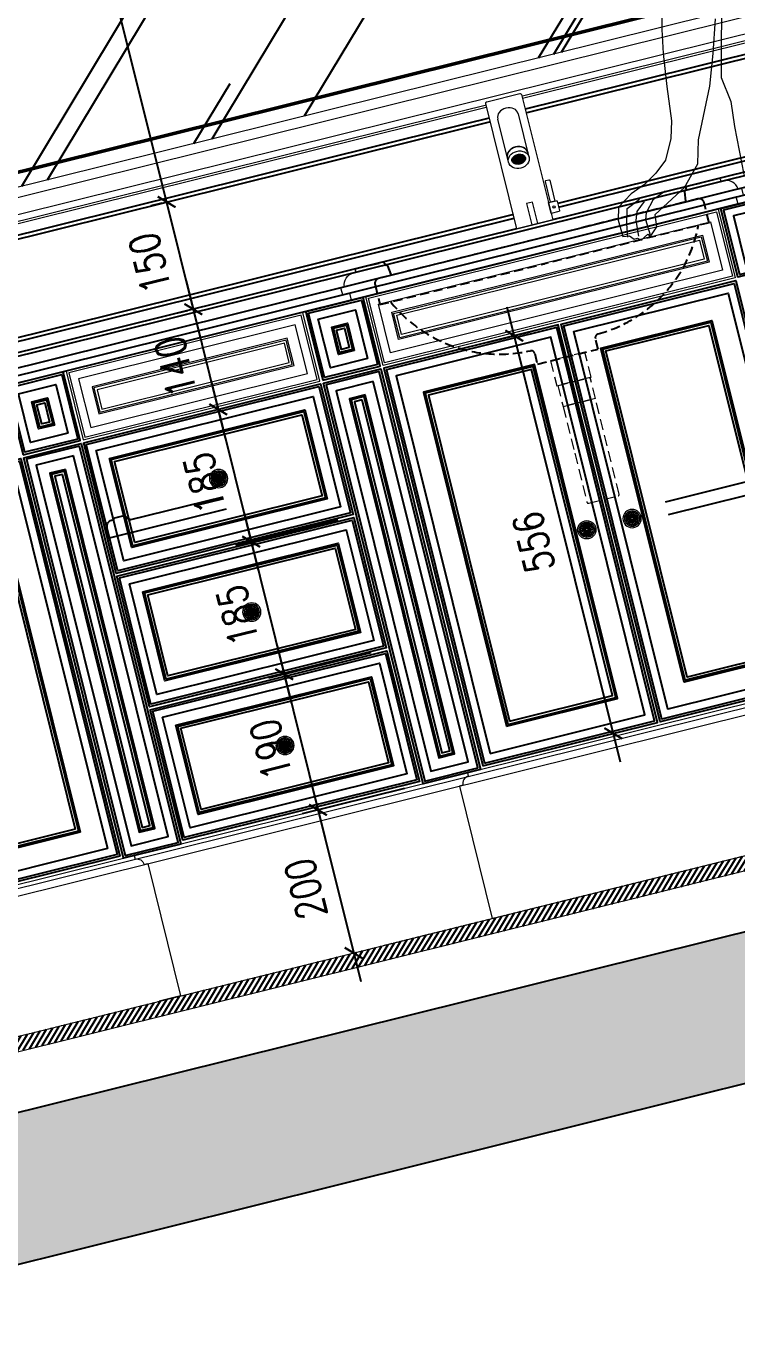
# Model space of a CAD drawing. Header units: inches. Extents: x 252212 to 296477, y 417293 to 492071.
# Drawn here: x 283687 to 284651, y 475474 to 477243 of the extents above; entities that cross this region are included whole.
import ezdxf

# ---------------------------------------------------------------- set-up
doc = ezdxf.new("R2010")
doc.units = ezdxf.units.IN
doc.header["$MEASUREMENT"] = 0
doc.set_wipeout_variables(frame=1)
for name, pattern in [('DASHED', [0.75, 0.5, -0.25]), ('DASHED2', [0.375, 0.25, -0.125]), ('HIDDEN', [0.375, 0.25, -0.125])]:
    doc.linetypes.add(name, pattern=pattern)
for name, color, linetype, lineweight in [('1', 1, 'Continuous', 50), ('A-Dim-ID', 9, 'Continuous', 20), ('CQ Marble', 6, 'Continuous', 0), ('Marble', 6, 'Continuous', 0), ('Sanitary', 9, 'Continuous', 0)]:
    doc.layers.add(name, color=color, linetype=linetype, lineweight=lineweight)
for name, color, linetype in [('8', 8, 'Continuous'), ('A-Hidden', 8, 'HIDDEN'), ('Layer3', 7, 'Continuous'), ('Layer6', 6, 'Continuous'), ('Layer7', 8, 'Continuous'), ('MARBLE 2', 6, 'Continuous'), ('MARBLE HATCH', 251, 'Continuous'), ('SANITARY WARES', 212, 'Continuous'), ('Stainless steel', 253, 'Continuous'), ('WOOD', 23, 'Continuous')]:
    doc.layers.add(name, color=color, linetype=linetype)
doc.styles.add('ST9', font='romans.shx', dxfattribs={"width": 0.8})
doc.dimstyles.new('DIM-20', dxfattribs={"dimscale": 1000, "dimtxt": 0.044, "dimasz": 0.035, "dimexe": 0.022, "dimexo": 0.022, "dimgap": 0.022, "dimtad": 1, "dimdec": 0, "dimzin": 0, "dimdsep": 46, "dimtxsty": 'ST9', "dimblk1": 'ARCHTICK', "dimblk2": 'ARCHTICK', "dimsah": 1, "dimcen": 0.088, "dimdle": 0.04, "dimclrd": 256, "dimclre": 256, "dimclrt": 3, "dimadec": 0, "dimazin": 0, "dimtfac": 1, "dimtdec": 0, "dimtix": 1, "dimtofl": 0, "dimtmove": 1, "dimatfit": 3, "dimldrblk": 'CLOSED', "dimfxl": 1, "dimtolj": 1, "dimtzin": 0, "dimarcsym": 0})

# ---------------------------------------------------------------- blocks, each defined once
blk = doc.blocks.new('GF-11_SEC B')
at = {"layer": 'Layer7', "ltscale": 300}
h = blk.add_hatch(dxfattribs=at)
h.set_pattern_fill('AR-CONC', color=256, scale=10, style=0)
h.set_pattern_definition([(130, (22218.07, 5882.544), (-71.726, -6.2752), [7.5, -82.5]), (185, (22218.07, 5882.544), (13.87513, 75.2192), [6, -66]), (79.5486, (22212.094, 5882.02), (-57.85094, 68.94395), [6.374, -70.1142]), (133.8158, (22218.07, 5902.54), (-106.7241, -16.5519), [11.25, -123.75]), (83.3644, (22209.18, 5901.16), (-93.4663, 97.4118), [9.561, -105.1713]), (188.8158, (22218.07, 5902.54), (-93.4662, 97.4119), [9, -99]), (159, (22208.07, 5897.544), (-59.6907, -40.2619), [7.5, -82.5]), (214, (22208.07, 5897.544), (-24.33153, 72.515), [6, -66]), (108.5486, (22203.1, 5894.19), (-84.02226, 32.25305), [6.374, -70.1142]), (142.5, (22218.07, 5882.544), (-1.215986, 33.289385), [0, -65.2, 0, -67, 0, -66.25]), (172.5, (22218.07, 5882.544), (-26.30695, 39.44117), [0, -38.2, 0, -63.7, 0, -25.25]), (212.5, (22240.37, 5882.544), (-53.38224, -2.25549), [0, -25, 0, -78, 0, -103.5]), (222.5, (22250.37, 5882.544), (-58.31862, 10.0105), [0, -32.5, 0, -51.8, 0, -73.5])])
h.paths.add_polyline_path([(18072.8, 2028.2), (18072.8, 1778.2), (22068.1, 1778.2), (22068.1, 2028.2)])
h.paths.add_polyline_path([(18072.8, -2471.8), (18072.8, -2671.8), (22068.1, -2671.8), (22068.1, -2471.8)])
at = {"layer": 'CQ Marble'}
for p, q in [((22072.8, -2371.8), (18422.8, -2371.8)), ((22072.8, -2391.8), (18422.8, -2391.8))]:
    blk.add_line(p, q, dxfattribs=at)
at = {"layer": 'Layer3'}
for p, q in [((22072.8, -2471.8), (18072.8, -2471.8)), ((22072.8, -2671.8), (18072.8, -2671.8))]:
    blk.add_line(p, q, dxfattribs=at)
blk = doc.blocks.new('Pe28')
at = {"lineweight": 0}
for points in [[(-0.3657, 1.3588), (-0.3764, 1.319), (-0.3834, 1.2812), (-0.391, 1.2276), (-0.3968, 1.1718), (-0.4047, 1.1441), (-0.4215, 1.1121), (-0.4418, 1.0957), (-0.4642, 1.0821), (-0.4888, 1.0729), (-0.514, 1.0566), (-0.5195, 1.0365), (-0.5185, 1.0088), (-0.5082, 1.0074), (-0.502, 1.0002), (-0.4962, 1.0006), (-0.4913, 0.9957), (-0.4783, 1.0027), (-0.4757, 0.9977), (-0.4613, 1.0106), (-0.4593, 1.0306), (-0.4028, 1.0619), (-0.3721, 1.0938), (-0.3618, 1.1313), (-0.3232, 1.2114), (-0.3049, 1.2612), (-0.2875, 1.3152)], [(-0.2753, 1.3258), (-0.291, 1.2647), (-0.3017, 1.2206), (-0.2962, 1.1791), (-0.3002, 1.138), (-0.3044, 1.0589)], [(-0.5108, 1.006), (-0.5076, 1.0275), (-0.5011, 1.0512), (-0.4778, 1.0608)], [(-0.4748, 1.0004), (-0.4763, 1.0259), (-0.4721, 1.0375), (-0.4559, 1.0556), (-0.4344, 1.0644)], [(-0.4935, 1.0032), (-0.4915, 1.0287), (-0.4864, 1.0425), (-0.4711, 1.0557)]]:
    blk.add_lwpolyline(points, dxfattribs=at)
blk = doc.blocks.new('_ARCHTICK')
at = {"color": 0, "linetype": 'ByBlock', "const_width": 0.15}
blk.add_lwpolyline([(-0.5, -0.5), (0.5, 0.5)], dxfattribs=at)
blk = doc.blocks.new('*D131')
at = {"layer": 'A-Dim-ID', "lineweight": -2, "transparency": 16777216}
blk.add_line((283904.5, 476897.4), (283957.6, 476683.9), dxfattribs=at)
at = {"layer": 'Defpoints', "color": 0, "transparency": 16777216}
for p in [(283914.2, 476858.6, 0), (283948, 476722.7, 0), (283948, 476722.7)]:
    blk.add_point(p, dxfattribs=at)
at = {"layer": 'A-Dim-ID', "lineweight": -2, "transparency": 16777216, "xscale": 20, "yscale": 20, "zscale": 20}
for p, rotation in [((283914.2, 476858.6), 103.9714232829857), ((283948, 476722.7), 283.9714232829857)]:
    blk.add_blockref('_ARCHTICK', p, dxfattribs=dict(at, rotation=rotation))
at = {"layer": 'A-Dim-ID', "color": 3, "transparency": 16777216, "insert": (283890.3, 476780.5), "char_height": 40, "attachment_point": 5, "rotation": 103.9714, "style": 'ST9'}
blk.add_mtext('\\A1;140', dxfattribs=at)
blk = doc.blocks.new('_CLOSED')
at = {"color": 0, "linetype": 'ByBlock'}
for p, q in [((-1, 0.167), (0, 0)), ((-1, 0.167), (-1, -0.167)), ((0, 0), (-1, -0.167)), ((0, 0), (-1, 0))]:
    blk.add_line(p, q, dxfattribs=at)
blk = doc.blocks.new('*D132')
at = {"layer": 'A-Dim-ID', "lineweight": -2, "transparency": 16777216}
for p, q in [((283923.8, 476819.8), (283868.3, 477043)), ((283870, 477002.2), (283856.6, 476998.9)), ((283906.2, 476856.6), (283892.8, 476853.3))]:
    blk.add_line(p, q, dxfattribs=at)
at = {"layer": 'Defpoints', "color": 0, "transparency": 16777216}
for p in [(283878, 477004.2), (283891.3, 477007.5, 0), (283927.5, 476861.9, 0)]:
    blk.add_point(p, dxfattribs=at)
at = {"layer": 'A-Dim-ID', "lineweight": -2, "transparency": 16777216, "xscale": 20, "yscale": 20, "zscale": 20}
for p, rotation in [((283878, 477004.2), 103.9714232829857), ((283914.2, 476858.6), 283.9714232829857)]:
    blk.add_blockref('_ARCHTICK', p, dxfattribs=dict(at, rotation=rotation))
at = {"layer": 'A-Dim-ID', "color": 3, "transparency": 16777216, "insert": (283855.3, 476921.2), "char_height": 40, "attachment_point": 5, "rotation": 103.9714, "style": 'ST9'}
blk.add_mtext('\\A1;150', dxfattribs=at)
blk = doc.blocks.new('*D133')
at = {"layer": 'A-Dim-ID', "lineweight": -2, "transparency": 16777216}
for p, q in [((283887.6, 476965.4), (283518.2, 478450)), ((283521.5, 478409.6), (283506.5, 478405.9)), ((283871.5, 477002.6), (283856.6, 476998.9))]:
    blk.add_line(p, q, dxfattribs=at)
at = {"layer": 'Defpoints', "color": 0, "transparency": 16777216}
for p in [(283527.9, 478411.2), (283542.8, 478414.9, 0), (283892.9, 477007.9, 0)]:
    blk.add_point(p, dxfattribs=at)
at = {"layer": 'A-Dim-ID', "lineweight": -2, "transparency": 16777216, "xscale": 20, "yscale": 20, "zscale": 20}
for p, rotation in [((283527.9, 478411.2), 103.9714232829857), ((283878, 477004.2), 283.9714232829857)]:
    blk.add_blockref('_ARCHTICK', p, dxfattribs=dict(at, rotation=rotation))
at = {"layer": 'A-Dim-ID', "color": 3, "transparency": 16777216, "insert": (283662.2, 477697.5), "char_height": 40, "attachment_point": 5, "rotation": 103.9714, "style": 'ST9'}
blk.add_mtext('\\A1;1450', dxfattribs=at)
blk = doc.blocks.new('FOSTER ELEV')
at = {"layer": 'SANITARY WARES', "color": 8, "linetype": 'DASHED2', "ltscale": 50}
for p, q in [((-229.9, 55), (-212.7, 55)), ((230, 55), (212.7, 55)), ((-210.7, 53), (-210.7, 50.4)), ((-210.7, 50.4), (-209.4, 50.4)), ((-207.5, 48.7), (-205.7, 35)), ((207.5, 48.7), (205.7, 35)), ((210.7, 50.4), (209.5, 50.4)), ((210.7, 53), (210.7, 50.4)), ((230, 0), (0, 0)), ((-230, 0), (0, 0))]:
    blk.add_line(p, q, dxfattribs=at)
for points in [[(230, 0), (230, 28, 0.414214), (223, 35), (-223, 35, 0.414214), (-230, 28), (-230, 0)], [(-215, 0, 0.286909), (-47.3, -110, -0.40788), (-42.4, -115), (-42.4, -130), (42.4, -130), (42.4, -115, -0.407798), (47.3, -110, 0.286833), (215, 0)]]:
    blk.add_lwpolyline(points, format="xyb", dxfattribs=at)
for centre, start, end in [((-212.7, 53), 0, 90), ((212.7, 53), 90, 180), ((-209.4, 48.4), 7.3809, 90), ((209.5, 48.4), 90, 172.6191)]:
    blk.add_arc(centre, 2, start, end, dxfattribs=at)
blk = doc.blocks.new('axor starck electronic front')
at = {"color": 0}
blk.add_wipeout([(8256.4, 4209.1), (8256.5, 4209.6), (8256.6, 4209.9), (8256.8, 4210.3), (8257, 4210.5), (8257.2, 4210.7), (8257.5, 4210.8), (8257.8, 4211), (8258.1, 4211), (8258.4, 4211.1), (8304.4, 4211.1), (8304.7, 4211), (8305.1, 4210.9), (8305.4, 4210.8), (8305.7, 4210.6), (8306, 4210.3), (8306.2, 4210), (8306.3, 4209.7), (8306.4, 4209.4), (8306.4, 4209.1), (8306.4, 4058.1), (8309.4, 4058.1), (8309.4, 4087.1), (8309.5, 4087.4), (8309.6, 4087.7), (8309.8, 4087.9), (8310.1, 4088), (8310.4, 4088.1), (8314.4, 4088.1), (8314.8, 4088), (8315, 4087.9), (8315.2, 4087.7), (8315.3, 4087.5), (8315.4, 4087.1), (8315.4, 4058.1), (8317.4, 4058.1), (8317.9, 4058), (8318.1, 4057.8), (8318.4, 4057.5), (8318.4, 4057.1), (8318.4, 4044.1), (8318.3, 4043.7), (8318.1, 4043.4), (8317.8, 4043.2), (8317.4, 4043.1), (8306.4, 4043.1), (8306.4, 4034.1), (8256.4, 4034.1)], dxfattribs=at)
at = {"layer": 'SANITARY WARES', "lineweight": 0}
h = blk.add_hatch(dxfattribs=at)
h.set_pattern_fill('HONEY', color=256, scale=5)
edge = h.paths.add_edge_path()
edge.add_spline(control_points=[(8272.7, 4125), (8272.7, 4124.6), (8272.7, 4124.2), (8273, 4123.3), (8273.2, 4122.8), (8274, 4121.8), (8274.5, 4121.3), (8275.7, 4120.4), (8276.4, 4120), (8278, 4119.4), (8278.9, 4119.1), (8280.8, 4118.9), (8281.8, 4118.9), (8283.7, 4119.1), (8284.6, 4119.3), (8286.3, 4119.9), (8287, 4120.3), (8288.2, 4121.2), (8288.7, 4121.7), (8289.4, 4122.6), (8289.7, 4123.1), (8290, 4124), (8290.1, 4124.4), (8290.2, 4125.3), (8290.1, 4125.7), (8289.8, 4126.6), (8289.6, 4127.1), (8289, 4128), (8288.6, 4128.4), (8287.5, 4129.3), (8286.9, 4129.7), (8285.4, 4130.4), (8284.6, 4130.6), (8283, 4131), (8282.1, 4131.1), (8280.3, 4131), (8279.4, 4130.9), (8277.8, 4130.5), (8277, 4130.2), (8275.6, 4129.5), (8275, 4129.1), (8274, 4128.2), (8273.7, 4127.7), (8273.1, 4126.8), (8272.9, 4126.3), (8272.7, 4125.6), (8272.7, 4125.3), (8272.7, 4125)], knot_values=[0, 0, 0, 0, 0.239167, 0.239167, 0.53268, 0.53268, 0.826192, 0.826192, 1.119705, 1.119705, 1.413218, 1.413218, 1.706731, 1.706731, 2.000243, 2.000243, 2.293756, 2.293756, 2.568245, 2.568245, 2.839303, 2.839303, 3.110362, 3.110362, 3.381421, 3.381421, 3.652479, 3.652479, 3.923538, 3.923538, 4.194596, 4.194596, 4.465655, 4.465655, 4.736714, 4.736714, 5.007772, 5.007772, 5.278831, 5.278831, 5.54989, 5.54989, 5.820948, 5.820948, 6.092007, 6.092007, 6.283185, 6.283185, 6.283185, 6.283185], degree=3, periodic=0)
for points in [[(8306.4, 4034.1), (8256.4, 4034.1), (8256.4, 4209.1, -0.414214), (8258.4, 4211.1), (8304.4, 4211.1, -0.414214), (8306.4, 4209.1)], [(8310.4, 4088.1), (8314.4, 4088.1, -0.414214), (8315.4, 4087.1), (8315.4, 4058.1), (8309.4, 4058.1), (8309.4, 4087.1, -0.414214)], [(8306.4, 4058.1), (8317.4, 4058.1, -0.414214), (8318.4, 4057.1), (8318.4, 4044.1, -0.414214), (8317.4, 4043.1), (8306.4, 4043.1)]]:
    blk.add_lwpolyline(points, format="xyb", close=True, dxfattribs=at)
for points in [[(8267, 4124.3), (8267, 4184.8)], [(8295.9, 4124.3), (8295.9, 4184.8)]]:
    blk.add_lwpolyline(points, dxfattribs=at)
blk.add_lwpolyline([(8277.4, 4034.1), (8285.4, 4034.1), (8285.4, 4064.1), (8277.4, 4064.1)], close=True, dxfattribs=at)
blk.add_circle((8312.4, 4050.6), 1.5, dxfattribs=at)
for centre in [(8281.4, 4184.8), (8281.4, 4130.6), (8281.4, 4130.2)]:
    blk.add_ellipse(centre, major_axis=(-14.4, 0), ratio=0.816415, start_param=3.141593, end_param=6.283185, dxfattribs=at)
blk.add_ellipse((8281.4, 4124.3), major_axis=(-14.4, 0), ratio=0.816415, dxfattribs=at)
for points, knots in [([(8272, 4125), (8272, 4124.4), (8272.1, 4123.9), (8272.5, 4122.8), (8272.8, 4122.2), (8273.6, 4121.2), (8274.2, 4120.6), (8275.5, 4119.7), (8276.3, 4119.3), (8278.1, 4118.6), (8279, 4118.4), (8281, 4118.2), (8282, 4118.2), (8283.9, 4118.4), (8284.8, 4118.6), (8286.6, 4119.3), (8287.4, 4119.7), (8288.7, 4120.7), (8289.2, 4121.2), (8290.1, 4122.3), (8290.4, 4122.8), (8290.8, 4123.9), (8290.9, 4124.5), (8290.9, 4125.6), (8290.8, 4126.1), (8290.3, 4127.2), (8290, 4127.8), (8289.2, 4128.9), (8288.6, 4129.4), (8287.2, 4130.3), (8286.5, 4130.7), (8284.7, 4131.4), (8283.8, 4131.6), (8281.8, 4131.8), (8280.8, 4131.8), (8278.9, 4131.5), (8277.9, 4131.3), (8276.2, 4130.7), (8275.4, 4130.2), (8274.1, 4129.3), (8273.6, 4128.7), (8272.7, 4127.6), (8272.4, 4127.1), (8272.1, 4126), (8272, 4125.5), (8272, 4125)], [0, 0, 0, 0, 0.286192, 0.286192, 0.572385, 0.572385, 0.858577, 0.858577, 1.144769, 1.144769, 1.430961, 1.430961, 1.717154, 1.717154, 2.003346, 2.003346, 2.289538, 2.289538, 2.575731, 2.575731, 2.861923, 2.861923, 3.148115, 3.148115, 3.434307, 3.434307, 3.7205, 3.7205, 4.006692, 4.006692, 4.292884, 4.292884, 4.579076, 4.579076, 4.865269, 4.865269, 5.151461, 5.151461, 5.437653, 5.437653, 5.723846, 5.723846, 6.010038, 6.010038, 6.283185, 6.283185, 6.283185, 6.283185]), ([(8272.7, 4125), (8272.7, 4124.6), (8272.7, 4124.2), (8273, 4123.3), (8273.2, 4122.8), (8274, 4121.8), (8274.5, 4121.3), (8275.7, 4120.4), (8276.4, 4120), (8278, 4119.4), (8278.9, 4119.1), (8280.8, 4118.9), (8281.8, 4118.9), (8283.7, 4119.1), (8284.6, 4119.3), (8286.3, 4119.9), (8287, 4120.3), (8288.2, 4121.2), (8288.7, 4121.7), (8289.4, 4122.6), (8289.7, 4123.1), (8290, 4124), (8290.1, 4124.4), (8290.2, 4125.3), (8290.1, 4125.7), (8289.8, 4126.6), (8289.6, 4127.1), (8289, 4128), (8288.6, 4128.4), (8287.5, 4129.3), (8286.9, 4129.7), (8285.4, 4130.4), (8284.6, 4130.6), (8283, 4131), (8282.1, 4131.1), (8280.3, 4131), (8279.4, 4130.9), (8277.8, 4130.5), (8277, 4130.2), (8275.6, 4129.5), (8275, 4129.1), (8274, 4128.2), (8273.7, 4127.7), (8273.1, 4126.8), (8272.9, 4126.3), (8272.7, 4125.6), (8272.7, 4125.3), (8272.7, 4125)], [0, 0, 0, 0, 0.239167, 0.239167, 0.53268, 0.53268, 0.826192, 0.826192, 1.119705, 1.119705, 1.413218, 1.413218, 1.706731, 1.706731, 2.000243, 2.000243, 2.293756, 2.293756, 2.568245, 2.568245, 2.839303, 2.839303, 3.110362, 3.110362, 3.381421, 3.381421, 3.652479, 3.652479, 3.923538, 3.923538, 4.194596, 4.194596, 4.465655, 4.465655, 4.736714, 4.736714, 5.007772, 5.007772, 5.278831, 5.278831, 5.54989, 5.54989, 5.820948, 5.820948, 6.092007, 6.092007, 6.283185, 6.283185, 6.283185, 6.283185])]:
    blk.add_open_spline(points, degree=3, knots=knots, dxfattribs=at)
blk = doc.blocks.new('bottle trap')
at = {"layer": 'Sanitary', "linetype": 'DASHED', "ltscale": 30, "elevation": 0}
for points in [[(46920, 47490.3), (46920, 47525.3), (46872, 47525.3), (46872, 47490.3)], [(46918.5, 47490.3), (46873.5, 47490.3), (46873.5, 47460.9), (46918.5, 47460.9)]]:
    blk.add_lwpolyline(points, close=True, dxfattribs=at)
blk.add_lwpolyline([(46873.5, 47395.8), (46873.5, 47327.3, 0.414214), (46875.5, 47325.3), (46916.5, 47325.3, 0.414214), (46918.5, 47327.3), (46918.5, 47460.9), (46873.5, 47460.9), (46873.5, 47395.8)], format="xyb", dxfattribs=at)
blk = doc.blocks.new('bouton1')
at = {"color": 0, "lineweight": 0}
for radius in [19, 16, 2.5]:
    blk.add_circle((10930.9, -820.2), radius, dxfattribs=at)
for centre, start, end in [((10931.7, -803.3), 208.4037, 259.5963), ((10915.1, -826.1), 28.4037, 79.5963), ((10936.8, -804.4), 190.4037, 241.5963), ((10914, -821), 10.4037, 61.5963), ((10941.4, -807), 172.4037, 223.5963), ((10914.6, -815.7), 352.4037, 43.5963), ((10945, -810.9), 154.4037, 205.5963), ((10916.8, -810.9), 334.4037, 25.5963), ((10947.1, -815.7), 136.4037, 187.5963), ((10920.3, -807), 316.4037, 7.5963), ((10947.7, -821), 118.4037, 169.5963), ((10924.9, -804.4), 298.4037, 349.5963), ((10946.6, -826.1), 100.4037, 151.5963), ((10930.1, -803.3), 280.4037, 331.5963), ((10921.6, -834.3), 64.4037, 115.5963), ((10921.6, -806.1), 244.4037, 295.5963), ((10917.7, -830.7), 46.4037, 97.5963), ((10926.4, -803.9), 226.4037, 277.5963), ((10926.4, -836.4), 82.4037, 133.5963), ((10917.7, -809.6), 262.4037, 313.5963), ((10915.1, -814.2), 280.4037, 331.5963), ((10931.7, -837), 100.4037, 151.5963), ((10914, -819.4), 298.4037, 349.5963), ((10936.8, -835.9), 118.4037, 169.5963), ((10941.4, -833.3), 136.4037, 187.5963), ((10914.6, -824.6), 316.4037, 7.5963), ((10945, -829.4), 154.4037, 205.5963), ((10916.8, -829.4), 334.4037, 25.5963), ((10947.1, -824.6), 172.4037, 223.5963), ((10920.3, -833.3), 352.4037, 43.5963), ((10924.9, -835.9), 10.4037, 61.5963), ((10947.7, -819.4), 190.4037, 241.5963), ((10930.1, -837), 28.4037, 79.5963), ((10946.6, -814.2), 208.4037, 259.5963), ((10944, -830.7), 82.4037, 133.5963), ((10935.3, -803.9), 262.4037, 313.5963), ((10935.3, -836.4), 46.4037, 97.5963), ((10944, -809.6), 226.4037, 277.5963), ((10940.1, -834.3), 64.4037, 115.5963), ((10940.1, -806.1), 244.4037, 295.5963)]:
    blk.add_arc(centre, 15.6, start, end, dxfattribs=at)
blk = doc.blocks.new('*D208')
at = {"layer": 'A-Dim-ID', "lineweight": -2, "ltscale": 0.1, "transparency": 16777216}
for p, q in [((283938.3, 476761.6), (284002.3, 476504.5)), ((284110, 476572.5), (283971.3, 476538))]:
    blk.add_line(p, q, dxfattribs=at)
at = {"layer": 'Defpoints', "color": 0, "ltscale": 0.1, "transparency": 16777216}
for p in [(283948, 476722.7, 0), (284131.3, 476577.9, 0), (283992.6, 476543.3)]:
    blk.add_point(p, dxfattribs=at)
at = {"layer": 'A-Dim-ID', "lineweight": -2, "ltscale": 0.1, "transparency": 16777216, "xscale": 20, "yscale": 20, "zscale": 20}
for p, rotation in [((283948, 476722.7), 103.9714232829857), ((283992.6, 476543.3), 283.9714232829857)]:
    blk.add_blockref('_ARCHTICK', p, dxfattribs=dict(at, rotation=rotation))
at = {"layer": 'A-Dim-ID', "color": 3, "ltscale": 0.1, "transparency": 16777216, "insert": (283929.5, 476622.9), "char_height": 40, "attachment_point": 5, "rotation": 103.9714, "style": 'ST9'}
blk.add_mtext('\\A1;185', dxfattribs=at)
blk = doc.blocks.new('*D209')
at = {"layer": 'A-Dim-ID', "lineweight": -2, "ltscale": 0.1, "transparency": 16777216}
for p, q in [((284110, 476572.5), (283971.3, 476538)), ((283983, 476582.2), (284047, 476324.5)), ((284154.8, 476392.6), (284016, 476358.1))]:
    blk.add_line(p, q, dxfattribs=at)
at = {"layer": 'Defpoints', "color": 0, "ltscale": 0.1, "transparency": 16777216}
for p in [(284131.3, 476577.9, 0), (284176.1, 476397.9, 0), (284037.4, 476363.4)]:
    blk.add_point(p, dxfattribs=at)
at = {"layer": 'A-Dim-ID', "lineweight": -2, "ltscale": 0.1, "transparency": 16777216, "xscale": 20, "yscale": 20, "zscale": 20}
for p, rotation in [((283992.6, 476543.3), 103.9714232829857), ((284037.4, 476363.4), 283.9714232829857)]:
    blk.add_blockref('_ARCHTICK', p, dxfattribs=dict(at, rotation=rotation))
at = {"layer": 'A-Dim-ID', "color": 3, "ltscale": 0.1, "transparency": 16777216, "insert": (283974.2, 476443.2), "char_height": 40, "attachment_point": 5, "rotation": 103.9714, "style": 'ST9'}
blk.add_mtext('\\A1;185', dxfattribs=at)
blk = doc.blocks.new('*D210')
at = {"layer": 'A-Dim-ID', "lineweight": -2, "ltscale": 0.1, "transparency": 16777216}
for p, q in [((284027.7, 476402.2), (284092.8, 476140.5)), ((284154.8, 476392.6), (284016, 476358.1)), ((284200.6, 476208.5), (284061.8, 476174))]:
    blk.add_line(p, q, dxfattribs=at)
at = {"layer": 'Defpoints', "color": 0, "ltscale": 0.1, "transparency": 16777216}
for p in [(284176.1, 476397.9, 0), (284221.9, 476213.8, 0), (284083.2, 476179.3)]:
    blk.add_point(p, dxfattribs=at)
at = {"layer": 'A-Dim-ID', "lineweight": -2, "ltscale": 0.1, "transparency": 16777216, "xscale": 20, "yscale": 20, "zscale": 20}
for p, rotation in [((284037.4, 476363.4), 103.9714232829857), ((284083.2, 476179.3), 283.9714232829857)]:
    blk.add_blockref('_ARCHTICK', p, dxfattribs=dict(at, rotation=rotation))
at = {"layer": 'A-Dim-ID', "color": 3, "ltscale": 0.1, "transparency": 16777216, "insert": (284019.5, 476261.2), "char_height": 40, "attachment_point": 5, "rotation": 103.9714, "style": 'ST9'}
blk.add_mtext('\\A1;190', dxfattribs=at)
blk = doc.blocks.new('*D211')
at = {"layer": 'A-Dim-ID', "lineweight": -2, "ltscale": 0.1, "transparency": 16777216}
for p, q in [((284073.5, 476218.1), (284141.1, 475946.4)), ((284200.6, 476208.5), (284061.8, 476174))]:
    blk.add_line(p, q, dxfattribs=at)
at = {"layer": 'Defpoints', "color": 0, "ltscale": 0.1, "transparency": 16777216}
for p in [(284221.9, 476213.8, 0), (284131.5, 475985.2, 0), (284131.5, 475985.2)]:
    blk.add_point(p, dxfattribs=at)
at = {"layer": 'A-Dim-ID', "lineweight": -2, "ltscale": 0.1, "transparency": 16777216, "xscale": 20, "yscale": 20, "zscale": 20}
for p, rotation in [((284083.2, 476179.3), 103.9714232829857), ((284131.5, 475985.2), 283.9714232829857)]:
    blk.add_blockref('_ARCHTICK', p, dxfattribs=dict(at, rotation=rotation))
at = {"layer": 'A-Dim-ID', "color": 3, "ltscale": 0.1, "transparency": 16777216, "insert": (284066.6, 476072.1), "char_height": 40, "attachment_point": 5, "rotation": 103.9714, "style": 'ST9'}
blk.add_mtext('\\A1;200', dxfattribs=at)
blk = doc.blocks.new('*D212')
at = {"layer": 'A-Dim-ID', "lineweight": -2, "ltscale": 0.1, "transparency": 16777216}
for p, q in [((284493.3, 476244.2), (284339.7, 476861.4)), ((284312.1, 476813.3), (284370.7, 476827.9)), ((284446.3, 476273.8), (284505, 476288.4))]:
    blk.add_line(p, q, dxfattribs=at)
at = {"layer": 'Defpoints', "color": 0, "ltscale": 0.1, "transparency": 16777216}
for p in [(284349.4, 476822.6), (284290.7, 476808, 0), (284425, 476268.5, 0)]:
    blk.add_point(p, dxfattribs=at)
at = {"layer": 'A-Dim-ID', "lineweight": -2, "ltscale": 0.1, "transparency": 16777216, "xscale": 20, "yscale": 20, "zscale": 20}
for p, rotation in [((284349.4, 476822.6), 103.9714232829857), ((284483.6, 476283.1), 283.9714232829857)]:
    blk.add_blockref('_ARCHTICK', p, dxfattribs=dict(at, rotation=rotation))
at = {"layer": 'A-Dim-ID', "color": 3, "ltscale": 0.1, "transparency": 16777216, "insert": (284375.7, 476542.7), "char_height": 40, "attachment_point": 5, "rotation": 103.9714, "style": 'ST9'}
blk.add_mtext('\\A1;556', dxfattribs=at)

msp = doc.modelspace()

# ---------------------------------------------------------------- hatches: boundary and pattern name
at = {"layer": '8', "ltscale": 10}
h = msp.add_hatch(dxfattribs=at)
h.set_pattern_fill('AR-RROOF', color=256, scale=10, angle=58.9714, style=0)
h.set_pattern_definition([(58.971423, (204765.7, -75521.76), (70.38692, 609.76973), [3810, -508, 1270, -254]), (58.97142, (204831, -75166.8), (-420.40969, -43.52065), [762, -83.82, 1524, -190.5]), (58.971423, (204646.15, -75301.64), (534.997874, 1219.52907), [2032, -355.6, 1016, -254])])
h.paths.add_polyline_path([(285491.7, 478850.8), (282508.5, 478109), (282830.7, 476813.9), (285813.9, 477555.7)])
at = {"layer": 'Layer7'}
h = msp.add_hatch(dxfattribs=at)
h.set_pattern_fill('ANSI31', color=256, scale=50, style=0)
h.set_pattern_definition([(58.971423, (267298.097, 421393.654), (-5.3556895, 3.22165956), [])])
h.paths.add_polyline_path([(282724.2, 475635.1), (286266.2, 476516.4), (286271, 476496.9), (282729, 475615.7)])

# ---------------------------------------------------------------- linework, layer by layer
at = {"color": 6, "ltscale": 0.1}
msp.add_line((286010.1, 477380.1, 0), (282739.8, 476566.4, 0), dxfattribs=at)
at = {"color": 6, "ltscale": 0.1, "elevation": 0}
for points in [[(284730.3, 476921.5), (284652.7, 476902.2), (284629.5, 476995.4), (284707.1, 477014.7)], [(284784, 476357.8), (284547.2, 476298.9), (284413, 476838.4), (284649.8, 476897.4)], [(284089.8, 476762.2), (284167.5, 476781.5), (284144.3, 476874.6), (284066.7, 476855.3)], [(284306.6, 476239), (284543.4, 476297.9), (284409.1, 476837.5), (284172.3, 476778.6)], [(284723.4, 476394.3), (284583.7, 476359.5), (284473.6, 476802), (284613.3, 476836.7)], [(284125.6, 476806.7), (284115, 476804), (284108.5, 476830.2), (284119.1, 476832.8)], [(283683.4, 476661), (283761, 476680.4), (283737.9, 476773.5), (283660.2, 476754.2)], [(284090.8, 476758.3), (284168.4, 476777.6), (284303.7, 476234.2), (284226, 476214.9)], [(284343, 476299.7), (284482.7, 476334.4), (284372.6, 476776.8), (284233, 476742.1)], [(283765.7, 476677.4), (284086.7, 476757.3), (284130.8, 476580.1), (283809.8, 476500.2)], [(283719.2, 476705.5), (283708.6, 476702.9), (283702.1, 476729), (283712.7, 476731.7)], [(284143.3, 476735.7), (284132.7, 476733.1), (284251.2, 476256.7), (284261.8, 476259.3)], [(283807.3, 476652.2), (284061.5, 476715.4), (284088.9, 476605.3), (283834.7, 476542)], [(283684.4, 476657.2), (283762, 476676.5), (283897.2, 476133), (283819.6, 476113.7)], [(283814.7, 476116.6), (283577.9, 476057.7), (283443.7, 476597.3), (283680.5, 476656.2)], [(283736.8, 476634.6), (283726.2, 476632), (283844.7, 476155.6), (283855.4, 476158.2)], [(283754.1, 476153.1), (283614.4, 476118.4), (283504.3, 476560.8), (283644, 476595.6)], [(283810.7, 476496.4), (284131.7, 476576.2), (284175.8, 476399.1), (283854.8, 476319.2)], [(283852.4, 476471.1), (284106.6, 476534.4), (284134, 476424.2), (283879.8, 476361)], [(283855.8, 476315.3), (284176.8, 476395.2), (284220.9, 476218), (283899.8, 476138.2)], [(283897.4, 476290.1), (284151.6, 476353.3), (284179, 476243.2), (283924.8, 476180)]]:
    msp.add_lwpolyline(points, close=True, dxfattribs=at)
at = {"color": 8, "ltscale": 0.1, "elevation": 0}
for points in [[(284654.9, 476905.8), (284726.7, 476923.7), (284705, 477011), (284633.1, 476993.2)], [(284662.9, 476919.2), (284713.4, 476931.7), (284696.9, 476997.7), (284646.5, 476985.2)], [(284780.3, 476360), (284549.4, 476302.6), (284416.7, 476836.2), (284647.6, 476893.7)], [(284767, 476368), (284557.5, 476315.9), (284430, 476828.2), (284639.5, 476880.3)], [(284163.8, 476783.7), (284092, 476765.8), (284070.3, 476853.1), (284142.1, 476871)], [(284150.5, 476791.7), (284100.1, 476779.1), (284083.6, 476845.1), (284134.1, 476857.7)], [(284132.3, 476802.6), (284111, 476797.3), (284101.8, 476834.2), (284123.2, 476839.5)], [(284129.9, 476804.1), (284112.4, 476799.7), (284104.2, 476832.7), (284121.7, 476837.1)], [(284730.1, 476390.2), (284579.7, 476352.8), (284466.9, 476806), (284617.3, 476843.4)], [(284727.7, 476391.7), (284581.1, 476355.2), (284469.3, 476804.5), (284615.9, 476841)], [(284308.8, 476242.7), (284539.7, 476300.1), (284406.9, 476833.8), (284176, 476776.4)], [(284316.8, 476256), (284526.3, 476308.2), (284398.9, 476820.5), (284189.3, 476768.3)], [(283757.4, 476682.5), (283685.6, 476664.7), (283663.9, 476752), (283735.7, 476769.9)], [(284166.3, 476774), (284094.5, 476756.1), (284228.2, 476218.5), (284300, 476236.4)], [(284339, 476292.9), (284489.4, 476330.4), (284376.7, 476783.5), (284226.3, 476746.1)], [(284340.5, 476295.4), (284487, 476331.8), (284375.2, 476781.1), (284228.7, 476744.7)], [(283744.1, 476690.6), (283693.6, 476678), (283677.2, 476744), (283727.6, 476756.6)], [(283769.1, 476675.2), (284084.5, 476753.6), (284127.1, 476582.3), (283811.7, 476503.8)], [(284158.2, 476760.6), (284107.8, 476748.1), (284236.2, 476231.8), (284286.7, 476244.4)], [(283725.9, 476701.5), (283704.5, 476696.2), (283695.4, 476733.1), (283716.7, 476738.4)], [(283723.5, 476703), (283706, 476698.6), (283697.8, 476731.6), (283715.3, 476735.9)], [(283782.4, 476667.1), (284076.5, 476740.3), (284113.8, 476590.3), (283819.8, 476517.2)], [(284147.3, 476742.5), (284126, 476737.1), (284247.2, 476250), (284268.5, 476255.3)], [(284145.8, 476740), (284128.4, 476735.7), (284248.6, 476252.4), (284266.1, 476256.8)], [(283800.6, 476656.2), (284065.6, 476722.1), (284095.6, 476601.2), (283830.7, 476535.3)], [(283803, 476654.7), (284064.1, 476719.7), (284093.2, 476602.7), (283832.2, 476537.8)], [(283759.8, 476672.8), (283688, 476655), (283821.8, 476117.4), (283893.6, 476135.2)], [(283811, 476118.9), (283580.2, 476061.4), (283447.4, 476595.1), (283678.3, 476652.5)], [(283751.8, 476659.5), (283701.3, 476647), (283829.8, 476130.7), (283880.2, 476143.2)], [(283797.7, 476126.9), (283588.2, 476074.7), (283460.7, 476587.1), (283670.2, 476639.2)], [(283740.9, 476641.3), (283719.5, 476636), (283840.7, 476148.9), (283862.1, 476154.2)], [(283739.4, 476638.9), (283721.9, 476634.6), (283842.2, 476151.3), (283859.6, 476155.6)], [(283760.8, 476149.1), (283610.4, 476111.7), (283497.6, 476564.8), (283648, 476602.3)], [(283758.4, 476150.5), (283611.8, 476114.1), (283500.1, 476563.4), (283646.6, 476599.8)], [(283814.2, 476494.1), (284129.6, 476572.6), (284172.2, 476401.3), (283856.8, 476322.8)], [(283827.5, 476486.1), (284121.5, 476559.3), (284158.8, 476409.3), (283864.8, 476336.1)], [(283845.7, 476475.2), (284110.6, 476541.1), (284140.7, 476420.2), (283875.7, 476354.3)], [(283848.1, 476473.7), (284109.1, 476538.7), (284138.2, 476421.7), (283877.2, 476356.7)], [(283859.2, 476313.1), (284174.6, 476391.6), (284217.2, 476220.2), (283901.8, 476141.7)], [(283872.5, 476305.1), (284166.6, 476378.2), (284203.9, 476228.2), (283909.8, 476155.1)], [(283890.7, 476294.1), (284155.6, 476360), (284185.7, 476239.2), (283920.8, 476173.3)], [(283893.1, 476292.7), (284154.2, 476357.6), (284183.3, 476240.6), (283922.2, 476175.7)]]:
    msp.add_lwpolyline(points, close=True, dxfattribs=at)
for points in [[(284558.3, 476579.9), (284718.8, 476619.8), (284715.2, 476634.4), (284712.3, 476633.6, 0.414214), (284702.6, 476639.5), (284699.7, 476638.7), (284699.2, 476640.7), (284669.6, 476633.3), (284670.1, 476631.4), (284668.1, 476630.9, -0.414214), (284665.6, 476626.6), (284666.1, 476624.7), (284554.1, 476596.8)], [(283958.8, 476587.3), (283798.3, 476547.4), (283794.6, 476562), (283797.6, 476562.7, -0.414214), (283803.4, 476572.4), (283806.3, 476573.1), (283805.8, 476575.1), (283820.4, 476578.7), (283820.9, 476576.7), (283822.8, 476577.2, 0.414214), (283827.1, 476574.6), (283827.6, 476572.7), (283954.5, 476604.3)]]:
    msp.add_lwpolyline(points, format="xyb", dxfattribs=at)
at = {"layer": '1', "color": 4, "ltscale": 10, "elevation": 0}
msp.add_lwpolyline([(282532.9, 478093.6), (285477.2, 478826.1), (285789.6, 477570.5), (282845.4, 476837.9)], close=True, dxfattribs=at)
at = {"layer": '8', "color": 6, "lineweight": 0, "ltscale": 5}
for p, q in [((282909.7, 475887.3, 0), (286178.2, 476700.6, 0)), ((282924.6, 475885.9, 0), (286180.3, 476695.9, 0)), ((282941.5, 475879.8, 0), (286182.7, 476686.2, 0))]:
    msp.add_line(p, q, dxfattribs=at)
at = {"layer": '8', "color": 6, "lineweight": 0, "ltscale": 5, "elevation": 0}
for points in [[(284300.3, 476233.3), (284285.8, 476229.7), (284287, 476224.9, 0.414214), (284279.7, 476212.8), (284274.9, 476211.5), (284319.5, 476032), (284348.6, 476039.3)], [(283819.6, 476113.7), (283834.1, 476117.3), (283835.3, 476112.5, -0.414214), (283847.5, 476105.2), (283852.3, 476106.4), (283897, 475926.9), (283867.9, 475919.6)]]:
    msp.add_lwpolyline(points, format="xyb", dxfattribs=at)
at = {"layer": 'A-Hidden', "linetype": 'DASHED', "lineweight": 0, "ltscale": 10}
msp.add_line((282243.2, 475515.4, 0), (288788.1, 477143.8, 0), dxfattribs=at)
at = {"layer": 'Layer6'}
for p, q in [((282702.4, 476716.8, 0), (285972.7, 477530.5, 0)), ((282703.6, 476712, 0), (285973.9, 477525.6, 0))]:
    msp.add_line(p, q, dxfattribs=at)
at = {"layer": 'Marble', "elevation": 0}
for points in [[(282450.5, 478143.2), (285526.8, 478908.5), (285872, 477520.9), (282795.8, 476755.5)], [(282508.7, 478108.2), (285491.8, 478850.4), (285813.8, 477555.9), (282830.8, 476813.7)]]:
    msp.add_lwpolyline(points, close=True, dxfattribs=at)
at = {"layer": 'MARBLE 2', "lineweight": 0, "elevation": 0}
for points in [[(284604.3, 476989.1), (284652.8, 477001.2), (284650.4, 477010.9), (284660.1, 477013.3), (284658.2, 477021, 0.344467), (284656.2, 477022.6), (284652.8, 477021.8, 0.399406), (284633.3, 477032.8), (284629.7, 477031.9), (284629.1, 477034.4, 0.344467), (284627.1, 477035.9), (284594.6, 477027.8)], [(284177.3, 476882.9), (284128.8, 476870.8), (284126.4, 476880.5), (284116.7, 476878.1), (284114.7, 476885.8, -0.344467), (284115.7, 476888.1), (284119.1, 476889, -0.399406), (284131.1, 476907.9), (284134.8, 476908.8), (284134.2, 476911.3, -0.344467), (284135.2, 476913.5), (284167.7, 476921.6)]]:
    msp.add_lwpolyline(points, format="xyb", dxfattribs=at)
at = {"layer": 'MARBLE HATCH', "lineweight": 0, "elevation": 0}
for points in [[(282454.2, 478141), (285524.6, 478904.9), (285868.4, 477523.1), (282798, 476759.2)], [(282465.1, 478134.4), (285518, 478894), (285857.5, 477529.6), (282804.5, 476770.1)], [(282492.3, 478118), (285501.6, 478866.7), (285830.2, 477546), (282820.9, 476797.3)]]:
    msp.add_lwpolyline(points, close=True, dxfattribs=at)
at = {"layer": 'WOOD', "color": 6, "lineweight": 0, "elevation": 0}
for points in [[(284625.6, 476994.4), (284648.8, 476901.2), (284171.4, 476782.4), (284148.2, 476875.6)], [(284600.5, 476952.5), (284607, 476926.4), (284196.5, 476824.3), (284190, 476850.4)], [(283741.7, 476774.5), (283764.9, 476681.3), (284085.9, 476761.2), (284062.8, 476854.4)], [(283783.6, 476749.3), (283790.1, 476723.2), (284044.1, 476786.4), (284037.6, 476812.5)]]:
    msp.add_lwpolyline(points, close=True, dxfattribs=at)
at = {"layer": 'WOOD', "color": 8, "lineweight": 0, "elevation": 0}
for points in [[(284623.4, 476990.8), (284645.2, 476903.4), (284173.6, 476786.1), (284151.8, 476873.4)], [(284615.4, 476977.4), (284631.8, 476911.4), (284181.6, 476799.4), (284165.2, 476865.4)], [(284604.5, 476959.3), (284613.7, 476922.4), (284192.5, 476817.6), (284183.3, 476854.5)], [(284603, 476956.8), (284611.2, 476923.8), (284194, 476820), (284185.8, 476853)], [(283745.4, 476772.3), (283767.1, 476685), (284082.3, 476763.4), (284060.6, 476850.7)], [(283758.7, 476764.3), (283775.1, 476698.3), (284069, 476771.4), (284052.5, 476837.4)], [(283776.9, 476753.3), (283786.1, 476716.5), (284050.8, 476782.3), (284041.6, 476819.2)], [(283779.3, 476751.9), (283787.5, 476718.9), (284048.4, 476783.8), (284040.2, 476816.8)]]:
    msp.add_lwpolyline(points, close=True, dxfattribs=at)

# ---------------------------------------------------------------- block references
at = {"xscale": -1, "rotation": 13.97142328298562}
msp.add_blockref('GF-11_SEC B', (303571.4, 483266, 0), dxfattribs=at)
for name, p, rotation in [('FOSTER ELEV', (284390.5, 476920.4, 0), 13.97142328298568), ('bottle trap', (250387.7, 419352.6, 0), 13.97142328298567)]:
    msp.add_blockref(name, p, dxfattribs=dict(rotation=rotation))
at = {"color": 40, "zscale": 0.6528784495203581}
for p, xscale, yscale, rotation in [((290744.6, 478871.5, 0), -0.6528784495203582, 0.6528784495203582, 13.97142328298562), ((291305.3, 478817.3, 0), -0.6528784495203582, 0.6528784495203582, 13.97142328298562), ((277393, 475356, 0), 0.6528784495203581, 0.6528784495203581, 13.97142328331238), ((290789.6, 478690.4, 0), -0.6528784495203582, 0.6528784495203582, 13.97142328298562), ((290834.6, 478509.4, 0), -0.6528784495203582, 0.6528784495203582, 13.97142328298562)]:
    msp.add_blockref('bouton1', p, dxfattribs=dict(at, xscale=xscale, yscale=yscale, rotation=rotation))
at = {"layer": 'Stainless steel', "color": 1, "lineweight": 0, "xscale": 836.9501703071126, "yscale": 836.9501703071126, "zscale": 836.9501703071126, "rotation": 13.97142328298568}
msp.add_blockref('Pe28', (285121.7, 476242.7, 0), dxfattribs=at)

# ---------------------------------------------------------------- dimensions: what is measured, and where the dimension line sits
at = {"layer": 'A-Dim-ID'}
for base, p1, p2, picture, middle in [((283527.9, 478411.2, 0), (283892.9, 477007.9, 0), (283542.8, 478414.9, 0), '*D133', (283662.2, 477697.5, 0)), ((283878, 477004.2, 0), (283927.5, 476861.9, 0), (283891.3, 477007.5, 0), '*D132', (283855.3, 476921.2, 0)), ((283948, 476722.7, 0), (283914.2, 476858.6, 0), (283948, 476722.7, 0), '*D131', (283890.3, 476780.5, 0))]:
    dim = msp.add_linear_dim(base=base, p1=p1, p2=p2, angle=103.9714, dimstyle='DIM-20', override={"dimtxt": 0.04, "dimasz": 0.02}, dxfattribs=at)
    dim.commit()
    dim.dimension.update_dxf_attribs({"geometry": picture, "text_midpoint": middle})
at = {"layer": 'A-Dim-ID', "color": 2, "ltscale": 0.1}
for base, p1, p2, picture, middle in [((284349.4, 476822.6, 0), (284425, 476268.5, 0), (284290.7, 476808, 0), '*D212', (284375.7, 476542.7, 0)), ((283992.6, 476543.3, 0), (283948, 476722.7, 0), (284131.3, 476577.9, 0), '*D208', (283929.5, 476622.9, 0)), ((284037.4, 476363.4, 0), (284131.3, 476577.9, 0), (284176.1, 476397.9, 0), '*D209', (283974.2, 476443.2, 0)), ((284083.2, 476179.3, 0), (284176.1, 476397.9, 0), (284221.9, 476213.8, 0), '*D210', (284019.5, 476261.2, 0)), ((284131.5, 475985.2, 0), (284221.9, 476213.8, 0), (284131.5, 475985.2, 0), '*D211', (284066.6, 476072.1, 0))]:
    dim = msp.add_linear_dim(base=base, p1=p1, p2=p2, angle=103.9714, dimstyle='DIM-20', override={"dimtxt": 0.04, "dimasz": 0.02}, dxfattribs=at)
    dim.commit()
    dim.dimension.update_dxf_attribs({"geometry": picture, "text_midpoint": middle})

# ---------------------------------------------------------------- next in the draw order: block references
at = {"rotation": 13.97142328298568}
msp.add_blockref('axor starck electronic front', (277314.8, 471059.7, 0), dxfattribs=at)

# ---------------------------------------------------------------- next in the draw order: linework, layer by layer
at = {"color": 8, "ltscale": 0.1}
for p, q in [((286011.2, 477375.6, 0), (282740.9, 476562, 0)), ((286014.9, 477360.7, 0), (282744.6, 476547, 0)), ((286017.3, 477351, 0), (282747, 476537.3, 0))]:
    msp.add_line(p, q, dxfattribs=at)
at = {"color": 6, "ltscale": 0.1}
msp.add_line((286019.8, 477341.3, 0), (282749.4, 476527.6, 0), dxfattribs=at)
at = {"layer": 'Layer6', "color": 8, "ltscale": 1000}
for p, q in [((285317.5, 477228.3, 0), (284408.3, 477002.2, 0)), ((284409.5, 476997.3, 0), (285318.7, 477223.5, 0)), ((284348.2, 476987.2, 0), (283439, 476761, 0)), ((283440.2, 476756.1, 0), (284349.4, 476982.3, 0))]:
    msp.add_line(p, q, dxfattribs=at)

doc.saveas('drawing.dxf')
